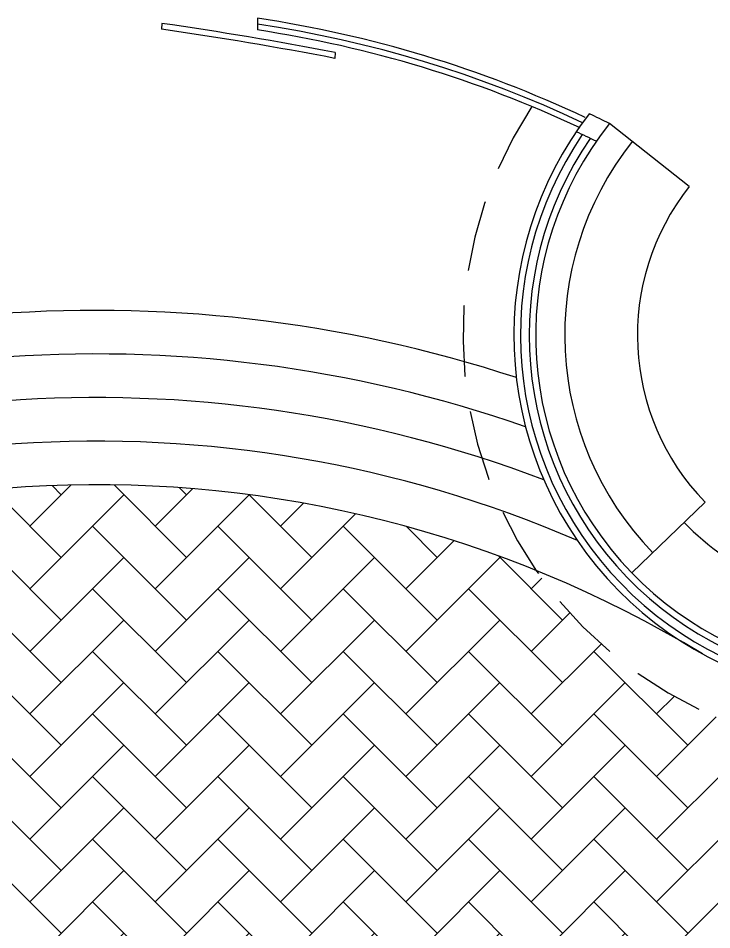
# Model space of a CAD drawing. Header units: millimetres. Extents: x 209.8 to 281.8, y 45 to 110.
# Drawn here: x 241.31 to 246.08, y 73.09 to 79.36 of the extents above; entities that cross this region are included whole.
import ezdxf

# ---------------------------------------------------------------- set-up
doc = ezdxf.new("R2010")
doc.units = ezdxf.units.MM
doc.header["$LTSCALE"] = 0.65
doc.linetypes.add('ACAD_ISO10W100', pattern=[18, 12, -3, 0, -3])
doc.linetypes.add('DASHED', pattern=[0.75, 0.5, -0.25])
for name, color, linetype in [('eje', 1, 'ACAD_ISO10W100'), ('mobiliario', 30, 'Continuous'), ('murodelgado', 1, 'Continuous'), ('murosgrueso', 5, 'Continuous'), ('plazaacceso', 251, 'Continuous'), ('puertas', 20, 'Continuous'), ('vidrios', 4, 'Continuous')]:
    doc.layers.add(name, color=color, linetype=linetype)

msp = doc.modelspace()

# ---------------------------------------------------------------- hatches: boundary and pattern name
at = {"layer": 'plazaacceso'}
h = msp.add_hatch(dxfattribs=at)
h.set_pattern_fill('AR-HBONE,_O', color=256, scale=0.003)
h.set_pattern_definition([(45, (0, 0), (4e-17, 0.4310523), [0.9144, -0.3048]), (135, (0.21553, 0.21553), (4e-17, 0.4310523), [0.9144, -0.3048])])
h.paths.add_polyline_path([(244.8732, 75.5592, 0.259106), (237.1082, 74.6086, -0.171442), (236.2602, 74.3091), (236.2602, 73.3091, 0.100768), (237.179, 73.4962), (237.179, 73.3341, -0.336716), (234.2669, 74.1501, 0.130723), (233.8576, 70.0577, 0.015528), (234.0175, 69.302, 0.17866), (237.1934, 64.7624, 0.639805), (249.7157, 72.1263, 0.004562), (249.6201, 72.3221), (248.4822, 74.6232, -0.372413)])
h.paths.add_polyline_path([(239.7374, 72.3611, -1), (240.0375, 72.3611, -1)], flags=16)
h.paths.add_polyline_path([(240.3957, 72.1841), (241.5721, 72.1841), (241.5721, 72.5425), (240.3957, 72.5425)], flags=24)
h.paths.add_polyline_path([(240.2823, 72.4652), (243.3674, 72.4652), (243.3674, 73.0948), (240.2823, 73.0948)], flags=24)

# ---------------------------------------------------------------- linework, layer by layer
at = {"layer": 'eje'}
msp.add_arc((241.755, 71.3344), 8.075, 64.80938, 81.4538, dxfattribs=at)
at = {"layer": 'mobiliario'}
for p, q in [((245.9248, 78.2016), (245.3758, 78.6359)), ((246.0337, 76.0299), (245.5309, 75.5429))]:
    msp.add_line(p, q, dxfattribs=at)
for radius, start, end in [(2.15, 141.6525, 224.08677), (1.65, 141.6525, 224.08677), (1.85, 224.08677, 246.00783)]:
    msp.add_arc((247.2188, 77.1779), radius, start, end, dxfattribs=at)
at = {"layer": 'murodelgado'}
for centre, radius, start, end in [((247.2188, 77.1779), 2.5, 142.41417, 21.21402), ((241.755, 71.3344), 8.15, 63.62336, 64.70195), ((247.2188, 77.1779), 2.35, 141.6525, 20.86671), ((241.755, 71.3344), 8, 63.81502, 64.90188)]:
    msp.add_arc(centre, radius, start, end, dxfattribs=at)
at = {"layer": 'murosgrueso', "linetype": 'DASHED', "ltscale": 1.5}
msp.add_arc((247.2188, 77.1779), 2.85, 146.468, 21.21402, dxfattribs=at)
at = {"layer": 'puertas'}
for radius, start, end in [(9.2548, 71.8064, 118.19687), (8.9548, 70.74455, 118.48837), (8.6548, 69.16051, 119.30515), (8.3548, 66.66526, 120.94631), (8.0548, 58.82853, 126.03159)]:
    msp.add_arc((241.8462, 68.0948), radius, start, end, dxfattribs=at)
at = {"layer": 'vidrios'}
for p, q in [((242.955, 79.3602), (242.955, 79.2793)), ((242.2967, 79.3247), (242.2949, 79.2846)), ((243.489, 79.125), (243.4871, 79.084))]:
    msp.add_line(p, q, dxfattribs=at)
for centre, radius, start, end in [((241.755, 71.3344), 8.115, 64.80938, 81.49624), ((238.598, 53.5756), 26.0133, 79.16296, 81.82583), ((238.649, 53.966), 25.5797, 79.09737, 81.80564), ((241.755, 71.3344), 8.035, 64.80938, 81.41094), ((247.2188, 77.1779), 2.455, 145.74947, 21.04306), ((247.2188, 77.1779), 2.395, 145.5321, 21.04306)]:
    msp.add_arc(centre, radius, start, end, dxfattribs=at)

doc.saveas('drawing.dxf')
